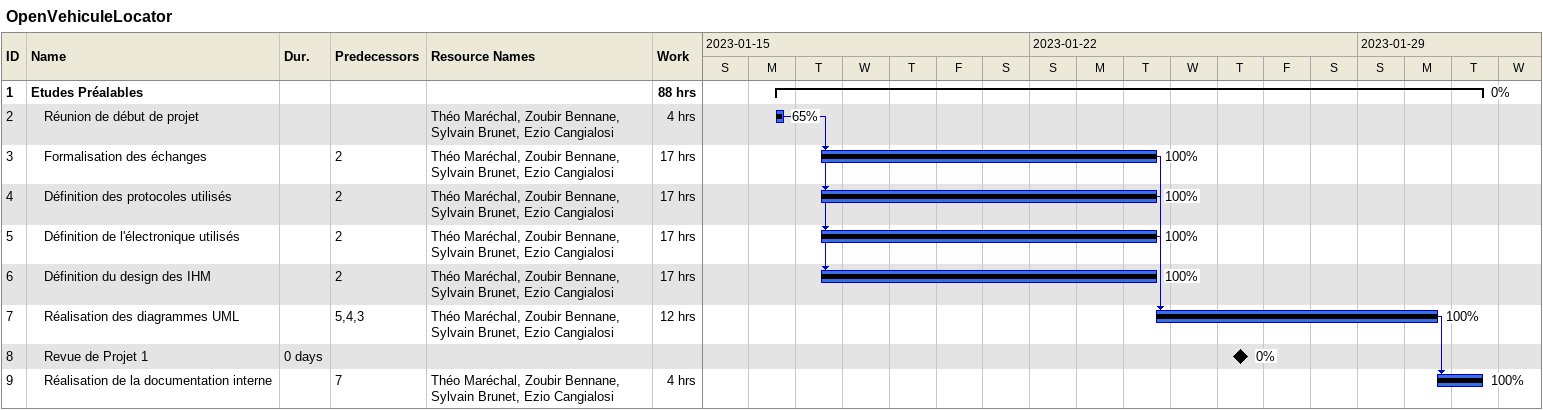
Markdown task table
OpenVehiculeLocator

| ID | Level | Task | Duration | Start | Finish | Predecessors | Resources | % complete | Work (h) |
|---|---|---|---|---|---|---|---|---|---|
| 1 | 1 | **Etudes Préalables** |  | 2023-01-16 | 2023-01-31 |  |  | 0 | 88 |
| 2 | 2 | Réunion de début de projet |  | 2023-01-16 | 2023-01-16 |  | Théo Maréchal, Zoubir Bennane, Sylvain Brunet, Ezio Cangialosi | 65 | 4 |
| 3 | 2 | Formalisation des échanges |  | 2023-01-17 | 2023-01-24 | 2 | Théo Maréchal, Zoubir Bennane, Sylvain Brunet, Ezio Cangialosi | 100 | 17 |
| 4 | 2 | Définition des protocoles utilisés |  | 2023-01-17 | 2023-01-24 | 2 | Théo Maréchal, Zoubir Bennane, Sylvain Brunet, Ezio Cangialosi | 100 | 17 |
| 5 | 2 | Définition de l'électronique utilisés |  | 2023-01-17 | 2023-01-24 | 2 | Théo Maréchal, Zoubir Bennane, Sylvain Brunet, Ezio Cangialosi | 100 | 17 |
| 6 | 2 | Définition du design des IHM |  | 2023-01-17 | 2023-01-24 | 2 | Théo Maréchal, Zoubir Bennane, Sylvain Brunet, Ezio Cangialosi | 100 | 17 |
| 7 | 2 | Réalisation des diagrammes UML |  | 2023-01-24 | 2023-01-30 | 5, 4, 3 | Théo Maréchal, Zoubir Bennane, Sylvain Brunet, Ezio Cangialosi | 100 | 12 |
| 8 | 2 | Revue de Projet 1 | 0d | 2023-01-26 | 2023-01-26 |  |  | 0 |  |
| 9 | 2 | Réalisation de la documentation interne |  | 2023-01-30 | 2023-01-31 | 7 | Théo Maréchal, Zoubir Bennane, Sylvain Brunet, Ezio Cangialosi | 100 | 4 |
